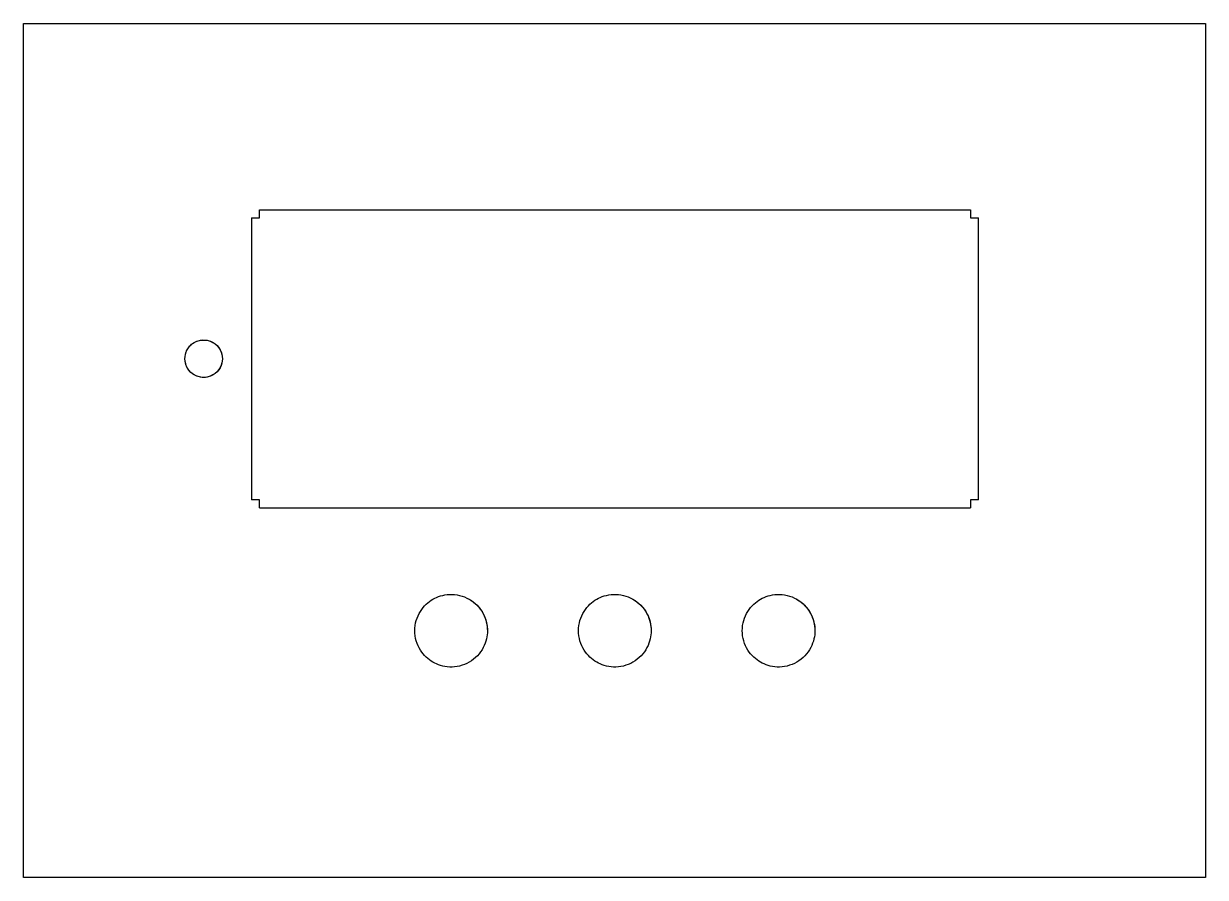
# Model space of a CAD drawing. Extents: x -79 to 79, y -38 to 76.
import ezdxf

# ---------------------------------------------------------------- set-up
doc = ezdxf.new("R2010")
doc.units = 0
doc.layers.add('Shape2DView', color=7, linetype='CONTINUOUS')

msp = doc.modelspace()

# ---------------------------------------------------------------- linework, layer by layer
at = {"layer": 'Shape2DView'}
for p, q in [((-78.9, 76), (78.9, 76)), ((-78.9, -38), (-78.9, 76)), ((78.9, 76), (78.9, -38)), ((78.9, -38), (-78.9, -38))]:
    msp.add_line(p, q, dxfattribs=at)
for points in [[(-47.4041, 50.0515), (-47.4041, 51.131)], [(-47.4041, 51.131), (47.5386, 51.131)], [(47.5386, 51.131), (47.5386, 50.0515)], [(-48.4861, 50.0515), (-47.4041, 50.0515)], [(-48.4861, 50.0515), (-48.4861, 12.4112)], [(47.5386, 50.0515), (48.6156, 50.0515)], [(48.6156, 12.4112), (48.6156, 50.0515)], [(-47.4066, 12.4112), (-48.4861, 12.4112)], [(-47.4066, 11.3317), (-47.4066, 12.4112)], [(-47.4066, 11.3317), (47.5411, 11.3317)], [(47.5411, 12.4112), (47.5411, 11.3317)], [(48.6156, 12.4112), (47.5411, 12.4112)]]:
    msp.add_open_spline(points, degree=1, dxfattribs=at)
for points, knots in [([(-52.3615, 31.258), (-52.3608, 31.6175), (-52.4418, 32.0297), (-52.65, 32.4238), (-52.8549, 32.8172), (-53.1928, 33.1835), (-53.6115, 33.4231), (-54.0283, 33.6659), (-54.5145, 33.7754), (-54.9577, 33.7562), (-55.4031, 33.7393), (-55.8005, 33.6035), (-56.1115, 33.4231), (-56.4232, 33.2439), (-56.7396, 32.9677), (-56.9769, 32.5903), (-57.2151, 32.2162), (-57.3634, 31.7404), (-57.3615, 31.258), (-57.3634, 30.7756), (-57.2151, 30.2998), (-56.9769, 29.9257), (-56.7396, 29.5483), (-56.4232, 29.2721), (-56.1115, 29.0929), (-55.8005, 28.9125), (-55.4031, 28.7767), (-54.9577, 28.7598), (-54.5145, 28.7406), (-54.0283, 28.8501), (-53.6115, 29.0929), (-53.1928, 29.3325), (-52.8549, 29.6988), (-52.65, 30.0922), (-52.4418, 30.4863), (-52.3608, 30.8985), (-52.3615, 31.258)], [0, 0, 0, 0, 0.523599, 0.523599, 0.523599, 1.0472, 1.0472, 1.0472, 1.5708, 1.5708, 1.5708, 2.0944, 2.0944, 2.0944, 2.61799, 2.61799, 2.61799, 3.14159, 3.14159, 3.14159, 3.66519, 3.66519, 3.66519, 4.18879, 4.18879, 4.18879, 4.71239, 4.71239, 4.71239, 5.23599, 5.23599, 5.23599, 5.75959, 5.75959, 5.75959, 6.28319, 6.28319, 6.28319, 6.28319]), ([(-52.3615, 31.258), (-52.3608, 30.8477), (-52.4652, 30.4265), (-52.6702, 30.0546), (-52.8877, 29.6568), (-53.2192, 29.3173), (-53.6165, 29.0901), (-53.9418, 28.9028), (-54.3099, 28.7909), (-54.682, 28.7645), (-55.1832, 28.7271), (-55.6888, 28.8483), (-56.1077, 29.0908), (-56.5304, 29.3319), (-56.8942, 29.714), (-57.1131, 30.1716), (-57.2756, 30.5075), (-57.3619, 30.8825), (-57.3615, 31.258), (-57.3619, 31.6335), (-57.2756, 32.0085), (-57.1131, 32.3444), (-57.0475, 32.4803), (-56.9705, 32.6088), (-56.8822, 32.73), (-56.7601, 32.8971), (-56.6208, 33.046), (-56.4642, 33.1767), (-56.351, 33.2707), (-56.2338, 33.3526), (-56.1127, 33.4224)], [0, 0, 0, 0, 0.0807428, 0.0807428, 0.0807428, 0.166954, 0.166954, 0.166954, 0.237682, 0.237682, 0.237682, 0.332899, 0.332899, 0.332899, 0.427297, 0.427297, 0.427297, 0.496717, 0.496717, 0.496717, 0.566137, 0.566137, 0.566137, 0.594145, 0.594145, 0.594145, 0.63269, 0.63269, 0.63269, 0.660349, 0.660349, 0.660349, 0.660349]), ([(-56.1115, 33.4231), (-55.6918, 33.667), (-55.1847, 33.789), (-54.682, 33.7515), (-54.3099, 33.7251), (-53.9418, 33.6132), (-53.6165, 33.4259), (-53.2192, 33.1987), (-52.8877, 32.8592), (-52.6702, 32.4614), (-52.4652, 32.0895), (-52.3608, 31.6683), (-52.3615, 31.258)], [0.660441, 0.660441, 0.660441, 0.660441, 0.75777, 0.75777, 0.75777, 0.829851, 0.829851, 0.829851, 0.917712, 0.917712, 0.917712, 1, 1, 1, 1]), ([(-16.9719, -5.064), (-16.9705, -4.36654), (-17.1277, -3.56697), (-17.5316, -2.80234), (-17.9291, -2.03917), (-18.5846, -1.32852), (-19.3969, -0.863774), (-20.2056, -0.392613), (-21.1488, -0.180288), (-22.0085, -0.217586), (-22.8726, -0.250189), (-23.6436, -0.513815), (-24.2469, -0.863774), (-24.8517, -1.21127), (-25.4655, -1.74722), (-25.9258, -2.47925), (-26.3879, -3.20512), (-26.6757, -4.1281), (-26.6719, -5.064), (-26.6757, -5.9999), (-26.3879, -6.92288), (-25.9258, -7.64875), (-25.4655, -8.38078), (-24.8517, -8.91673), (-24.2469, -9.26423), (-23.6436, -9.61419), (-22.8726, -9.87781), (-22.0085, -9.91041), (-21.1488, -9.94771), (-20.2056, -9.73539), (-19.3969, -9.26423), (-18.5846, -8.79948), (-17.9291, -8.08883), (-17.5316, -7.32566), (-17.1277, -6.56103), (-16.9705, -5.76146), (-16.9719, -5.064)], [0, 0, 0, 0, 0.523599, 0.523599, 0.523599, 1.0472, 1.0472, 1.0472, 1.5708, 1.5708, 1.5708, 2.0944, 2.0944, 2.0944, 2.61799, 2.61799, 2.61799, 3.14159, 3.14159, 3.14159, 3.66519, 3.66519, 3.66519, 4.18879, 4.18879, 4.18879, 4.71239, 4.71239, 4.71239, 5.23599, 5.23599, 5.23599, 5.75959, 5.75959, 5.75959, 6.28319, 6.28319, 6.28319, 6.28319]), ([(-19.4322, -0.843637), (-18.6429, -1.28884), (-17.9845, -1.96121), (-17.5559, -2.75667), (-17.172, -3.46439), (-16.9709, -4.26706), (-16.9719, -5.064)], [0.828519, 0.828519, 0.828519, 0.828519, 0.919194, 0.919194, 0.919194, 1, 1, 1, 1]), ([(4.8939, -5.064), (4.89532, -4.36654), (4.7381, -3.56697), (4.33429, -2.80234), (3.93674, -2.03917), (3.28127, -1.32852), (2.4689, -0.863774), (1.66024, -0.392613), (0.71706, -0.180288), (-0.142637, -0.217586), (-1.00673, -0.250189), (-1.77779, -0.513815), (-2.3811, -0.863774), (-2.98583, -1.21127), (-3.59967, -1.74722), (-4.05995, -2.47925), (-4.5221, -3.20512), (-4.80981, -4.1281), (-4.8061, -5.064), (-4.80981, -5.9999), (-4.5221, -6.92288), (-4.05995, -7.64875), (-3.59967, -8.38078), (-2.98583, -8.91673), (-2.3811, -9.26423), (-1.77779, -9.61419), (-1.00673, -9.87781), (-0.142637, -9.91041), (0.71706, -9.94771), (1.66024, -9.73539), (2.4689, -9.26423), (3.28127, -8.79948), (3.93674, -8.08883), (4.33429, -7.32566), (4.7381, -6.56103), (4.89532, -5.76146), (4.8939, -5.064)], [0, 0, 0, 0, 0.523599, 0.523599, 0.523599, 1.0472, 1.0472, 1.0472, 1.5708, 1.5708, 1.5708, 2.0944, 2.0944, 2.0944, 2.61799, 2.61799, 2.61799, 3.14159, 3.14159, 3.14159, 3.66519, 3.66519, 3.66519, 4.18879, 4.18879, 4.18879, 4.71239, 4.71239, 4.71239, 5.23599, 5.23599, 5.23599, 5.75959, 5.75959, 5.75959, 6.28319, 6.28319, 6.28319, 6.28319]), ([(2.43369, -0.843637), (3.2229, -1.28884), (3.88136, -1.96121), (4.3099, -2.75667), (4.6938, -3.46439), (4.89492, -4.26706), (4.8939, -5.064)], [0.828519, 0.828519, 0.828519, 0.828519, 0.919194, 0.919194, 0.919194, 1, 1, 1, 1]), ([(26.76, -5.064), (26.7614, -4.36654), (26.6042, -3.56697), (26.2004, -2.80234), (25.8028, -2.03917), (25.1474, -1.32852), (24.335, -0.863774), (23.5263, -0.392613), (22.5832, -0.180288), (21.7235, -0.217586), (20.8594, -0.250189), (20.0883, -0.513815), (19.485, -0.863774), (18.8803, -1.21127), (18.2664, -1.74722), (17.8062, -2.47925), (17.344, -3.20512), (17.0563, -4.1281), (17.06, -5.064), (17.0563, -5.9999), (17.344, -6.92288), (17.8062, -7.64875), (18.2664, -8.38078), (18.8803, -8.91673), (19.485, -9.26423), (20.0883, -9.61419), (20.8594, -9.87781), (21.7235, -9.91041), (22.5832, -9.94771), (23.5263, -9.73539), (24.335, -9.26423), (25.1474, -8.79948), (25.8028, -8.08883), (26.2004, -7.32566), (26.6042, -6.56103), (26.7614, -5.76146), (26.76, -5.064)], [0, 0, 0, 0, 0.523599, 0.523599, 0.523599, 1.0472, 1.0472, 1.0472, 1.5708, 1.5708, 1.5708, 2.0944, 2.0944, 2.0944, 2.61799, 2.61799, 2.61799, 3.14159, 3.14159, 3.14159, 3.66519, 3.66519, 3.66519, 4.18879, 4.18879, 4.18879, 4.71239, 4.71239, 4.71239, 5.23599, 5.23599, 5.23599, 5.75959, 5.75959, 5.75959, 6.28319, 6.28319, 6.28319, 6.28319]), ([(24.2998, -0.843636), (25.089, -1.28884), (25.7475, -1.96121), (26.176, -2.75667), (26.5599, -3.46439), (26.761, -4.26706), (26.76, -5.064)], [0.828519, 0.828519, 0.828519, 0.828519, 0.919194, 0.919194, 0.919194, 1, 1, 1, 1])]:
    msp.add_open_spline(points, degree=3, knots=knots, dxfattribs=at)

doc.saveas('drawing.dxf')
